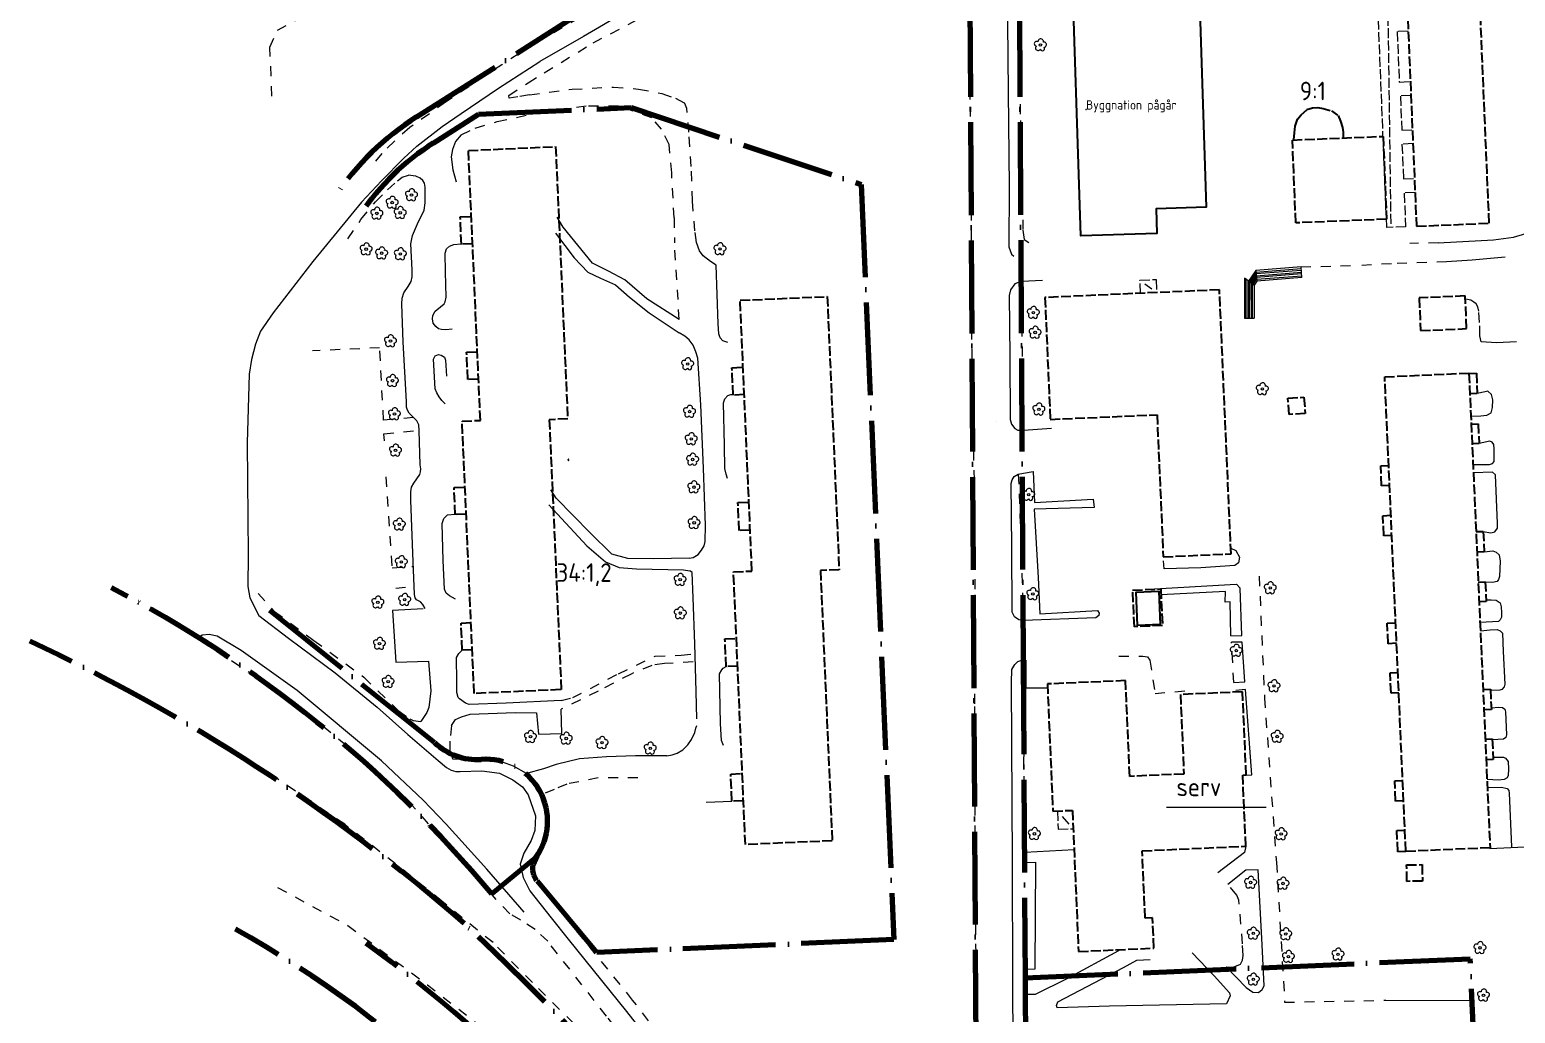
# Model space of a CAD drawing. Header units: metres. Extents: x 153803 to 154505, y 6403132 to 6403840.
# Drawn here: x 153817.3 to 154057.1, y 6403432.5 to 6403591.4 of the extents above; entities that cross this region are included whole.
import ezdxf
from ezdxf.enums import TextEntityAlignment as Align

# ---------------------------------------------------------------- set-up
doc = ezdxf.new("R2010")
doc.units = ezdxf.units.M
for name, pattern in [('Användninggräns', [19.1, 15, -2, 0.1, -2]), ('Byggnadslinje', [2, 1.2, -0.8]), ('Hus', [2, 1.6, -0.4]), ('Vägkant-kantremsa', [3.2, 1.6, -1.6])]:
    doc.linetypes.add(name, pattern=pattern)
for name, color, linetype, lineweight in [('BYG_BYGGNADSLINJE', 41, 'Byggnadslinje', 25), ('BYG_HUSLIV_BYGG_L', 41, 'Continuous', 25), ('BYG_SKÄRMTAK_TAKKONTUR', 131, 'Hus', 18), ('BYG_TAKKONTUR_BYGG_L', 4, 'Hus', 25), ('BYG_TAKKONTUR_UTBYGG_L', 4, 'Hus', 25), ('DP_ANVÄNDNING_GRÄNS', 143, 'Användninggräns', 70), ('FAS_FASTIGHETSBET', 239, 'Continuous', 18), ('FAS_HÄNVISNINGSPIL', 239, 'Continuous', 18), ('FAS_KVARTERSNAMN', 55, 'Continuous', 35), ('FAS_RÄTTIGHET_TEXT', 239, 'Continuous', 18), ('OVE_TEXT_GATUNAMN', 239, 'Continuous', 5), ('PRI_MARK_TRAPPA_PLANSTEG', 40, 'Continuous', 18), ('PRI_MARK_TRAPPA_YTTER', 51, 'Continuous', 18), ('PRI_MARKSLAG_LÖVTRÄD', 100, 'Continuous', 18), ('PRI_SPECIALOMRÅDE_TEXT', 7, 'Continuous', 25), ('PRI_VÄG_KANTSTÖD', 34, 'Continuous', 18), ('PRI_VÄG_VÄGKANT', 34, 'Vägkant-kantremsa', 18)]:
    doc.layers.add(name, color=color, linetype=linetype, lineweight=lineweight)
for name, color, linetype in [('FAS_FASTIGHETSBET_TXT', 239, 'Continuous'), ('FAS_RÄTTIGHET_TEXT_TXT', 239, 'Continuous'), ('PRI_SPECIALOMRÅDE_TEXT_TXT', 7, 'Continuous')]:
    doc.layers.add(name, color=color, linetype=linetype)
doc.styles.add('ISO', font='iso.shx')

# ---------------------------------------------------------------- blocks, each defined once
blk = doc.blocks.new('OSYNLIG')
blk.add_circle((0, 0), 0.005)
blk = doc.blocks.new('PRI_M_LÖVTRÄD')
blk.add_circle((0, 0), 0.2)
for centre, radius, start, end in [((-0.601762, 0.206006), 0.384732, 57.341651, 261.23001), ((0.047722, 0.56156), 0.443002, 345.022908, 184.096476), ((0.585988, 0.07036), 0.392534, 269.444378, 106.321877), ((-0.395828, -0.476108), 0.401424, 131.233971, 330.911027), ((0.306072, -0.564084), 0.367104, 196.976003, 41.224955)]:
    blk.add_arc(centre, radius, start, end)

msp = doc.modelspace()

# ---------------------------------------------------------------- linework, layer by layer
at = {"layer": 'BYG_BYGGNADSLINJE'}
msp.add_polyline3d([(154021.38, 6403573.56, 87.97), (154021.45, 6403574.69, 87.96), (154021.57, 6403575.81, 87.95), (154021.94, 6403576.93, 87.95), (154022.53, 6403577.64, 87.95), (154023.48, 6403578.46, 87.95), (154024.37, 6403578.75, 87.95), (154025.26, 6403578.81, 87.95), (154026.09, 6403578.63, 87.95), (154027.45, 6403578.27, 87.95), (154028.51, 6403577.49, 87.95), (154028.92, 6403576.6, 87.95), (154029.21, 6403575.59, 87.95), (154029.33, 6403574.82, 87.95), (154029.32, 6403573.88, 87.95)], dxfattribs=at)
at = {"layer": 'BYG_HUSLIV_BYGG_L'}
msp.add_polyline3d([(153997.7, 6403606.43, 87.74), (153997.83, 6403602.43, 87.74), (154005.92, 6403602.69, 87.74), (154007.22, 6403562.71, 87.74), (153999.12, 6403562.45, 87.74), (153999.25, 6403558.45, 87.74), (153986.96, 6403558.06, 87.74), (153985.4, 6403606.03, 87.74), (153997.7, 6403606.43, 87.74)], dxfattribs=at)
msp.add_polyline3d([(153996.14, 6403495.11, 86.37), (153995.9, 6403500.5, 86.37), (153999.57, 6403500.66, 86.37), (153999.8, 6403495.27, 86.37)], close=True, dxfattribs=at)
at = {"layer": 'BYG_SKÄRMTAK_TAKKONTUR'}
for points in [[(154040.93, 6403565.06, 91.52), (154039.18, 6403564.99, 91.52), (154039.4, 6403559.54, 91.51), (154036.37, 6403559.42, 91.51), (154033.71, 6403624.73, 91.57), (154036.63, 6403624.85, 91.57), (154036.64, 6403624.58, 91.57), (154038.42, 6403624.65, 91.57)], [(154037.07, 6403560.01, 0), (154036.16, 6403623.94, 0)], [(154039.83, 6403591.13, 91.58), (154038.04, 6403591.06, 91.58), (154038.39, 6403582.91, 91.58), (154040.18, 6403582.99, 91.58)], [(154040.27, 6403580.73, 91.58), (154038.56, 6403580.66, 91.58), (154038.79, 6403575.12, 91.58), (154040.51, 6403575.2, 91.58)], [(154040.6, 6403572.98, 91.6), (154038.82, 6403572.9, 91.6), (154039.06, 6403567.28, 91.6), (154040.84, 6403567.35, 91.6)], [(153996.62, 6403548.79, 90.4), (153996.52, 6403550.91, 90.41), (153999.12, 6403551.03, 90.41), (153999.22, 6403548.91, 90.4)], [(153997.33, 6403550.32, 90.41), (153998.41, 6403549.5, 90.4)], [(153983.18, 6403465.17, 88.37), (153983.31, 6403462.21, 88.2), (153985.74, 6403462.31, 88.41)], [(153985.07, 6403463.06, 88.41), (153983.85, 6403464.42, 88.37)]]:
    msp.add_polyline3d(points, dxfattribs=at)
at = {"layer": 'BYG_TAKKONTUR_BYGG_L'}
for points in [[(154052.9, 6403560.12, 91.98), (154050.14, 6403625.52, 91.91), (154038.4, 6403625.02, 91.58), (154041.16, 6403559.62, 91.49)], [(153902.96, 6403484.77, 119.81), (153889.02, 6403484.15, 119.85), (153887.07, 6403528.14, 119.93), (153890.03, 6403528.27, 119.6), (153888.1, 6403571.86, 119.78), (153902.18, 6403572.48, 119.88), (153904.13, 6403528.51, 119.88), (153901.16, 6403528.37, 119.89), (153903.09, 6403484.77, 119.82)], [(154035.77, 6403574.14, 91.54), (154036.32, 6403560.76, 91.49), (154021.68, 6403560.17, 91.49), (154021.13, 6403573.55, 91.54)], [(153946.03, 6403548.26, 118.38), (153947.95, 6403504.14, 118.39), (153944.93, 6403504.01, 118.43), (153946.83, 6403460.35, 118.28), (153932.81, 6403459.74, 118.28), (153930.9, 6403503.8, 118.28), (153933.87, 6403503.93, 118.1), (153931.97, 6403547.66, 118.32)], [(153981.18, 6403548.11, 90.65), (153982.04, 6403528.42, 90.58), (153999.27, 6403529.18, 91.7), (154000.28, 6403506.23, 92.23), (154011.22, 6403506.71, 91.55), (154009.35, 6403549.35, 90.82)], [(154049.26, 6403543.08, 92.03), (154049.03, 6403548.36, 92.03), (154041.6, 6403548.04, 91.95), (154041.83, 6403542.76, 91.95)], [(154049.64, 6403535.9, 111.4), (154053.04, 6403459.22, 111.4), (154039.44, 6403458.62, 111.4), (154036.04, 6403535.3, 111.4)], [(154023.2, 6403529.39, 91.57), (154020.59, 6403529.2, 91.57), (154020.4, 6403531.83, 91.57), (154023, 6403532.03, 91.57)], [(153995.62, 6403494.93, 88.96), (153995.34, 6403500.83, 88.96), (153999.87, 6403501.04, 89.66), (154000.15, 6403495.14, 89.66)], [(153981.57, 6403485.68, 89.61), (153982.46, 6403465.14, 89.61), (153985.61, 6403465.27, 88.71), (153986.6, 6403442.48, 88.65), (153998.77, 6403443.01, 88.16), (153998.55, 6403447.92, 88.16), (153997.35, 6403447.86, 88.66), (153996.88, 6403458.74, 89.3), (154013.6, 6403459.47, 89.28), (154013.1, 6403470.97, 88.66), (154013.67, 6403470.99, 88.46), (154013.08, 6403484.41, 88.52), (154003.05, 6403483.98, 88.66), (154003.61, 6403471.14, 89.32), (153994.87, 6403470.76, 89.63), (153994.2, 6403486.22, 89.64)], [(154042.08, 6403456.5, 91.95), (154042.12, 6403453.84, 91.91), (154039.61, 6403453.8, 91.92), (154039.57, 6403456.46, 91.92)]]:
    msp.add_polyline3d(points, close=True, dxfattribs=at)
at = {"layer": 'BYG_TAKKONTUR_UTBYGG_L'}
for points in [[(153888.77, 6403556.78, 120.09), (153886.97, 6403556.7, 119.94), (153886.78, 6403561.12, 119.94), (153888.57, 6403561.2, 120.12)], [(153889.74, 6403534.94, 119.98), (153888.01, 6403534.86, 119.88), (153887.81, 6403539.29, 119.88), (153889.54, 6403539.36, 119.98)], [(153932.64, 6403532.42, 118.29), (153930.84, 6403532.34, 118.28), (153930.64, 6403536.77, 118.28), (153932.44, 6403536.85, 118.29)], [(154049.65, 6403535.82, 111.2), (154050.84, 6403535.87, 111.06), (154050.98, 6403532.63, 111.06), (154049.79, 6403532.57, 111.2)], [(154050.01, 6403527.67, 111.25), (154051.13, 6403527.72, 111.2), (154051.27, 6403524.51, 111.2), (154050.15, 6403524.46, 111.25)], [(154036.82, 6403517.73, 111.39), (154035.52, 6403517.67, 111.22), (154035.38, 6403520.94, 111.22), (154036.67, 6403520.99, 111.39)], [(153887.74, 6403513.11, 120.08), (153885.98, 6403513.03, 119.73), (153885.78, 6403517.42, 119.73), (153887.54, 6403517.5, 120.08)], [(153933.59, 6403510.53, 118.3), (153931.81, 6403510.46, 118.13), (153931.61, 6403514.99, 118.13), (153933.39, 6403515.07, 118.3)], [(154037.17, 6403509.69, 111.41), (154035.89, 6403509.63, 111.18), (154035.74, 6403512.87, 111.18), (154037.03, 6403512.93, 111.41)], [(154050.78, 6403510.29, 111.32), (154051.95, 6403510.34, 111.19), (154052.1, 6403507.03, 111.19), (154050.92, 6403506.98, 111.32)], [(154051.14, 6403502.15, 111.4), (154052.27, 6403502.2, 111.27), (154052.42, 6403498.98, 111.27), (154051.28, 6403498.93, 111.4)], [(153888.71, 6403491.21, 120), (153887.11, 6403491.14, 120), (153886.92, 6403495.52, 120), (153888.52, 6403495.6, 120)], [(154037.95, 6403492.25, 111.35), (154036.59, 6403492.19, 111.15), (154036.45, 6403495.5, 111.15), (154037.8, 6403495.56, 111.35)], [(153931.56, 6403488.55, 118.31), (153929.72, 6403488.47, 118.09), (153929.52, 6403492.96, 118.09), (153931.36, 6403493.04, 118.33)], [(154038.3, 6403484.25, 111.35), (154037.05, 6403484.19, 111.28), (154036.9, 6403487.5, 111.28), (154038.16, 6403487.56, 111.35)], [(154051.91, 6403484.78, 111.37), (154053.1, 6403484.84, 111.32), (154053.25, 6403481.58, 111.32), (154052.05, 6403481.52, 111.37)], [(154052.26, 6403476.75, 111.43), (154053.39, 6403476.8, 111.39), (154053.54, 6403473.5, 111.39), (154052.41, 6403473.44, 111.43)], [(153932.5, 6403466.83, 118.31), (153930.64, 6403466.75, 118.06), (153930.45, 6403471.13, 118.06), (153932.31, 6403471.21, 118.32)], [(154039.08, 6403466.83, 111.39), (154037.8, 6403466.78, 111.28), (154037.66, 6403470.02, 111.28), (154038.93, 6403470.07, 111.38)], [(154039.44, 6403458.62, 111.5), (154038.14, 6403458.56, 111.39), (154037.99, 6403461.99, 111.39), (154039.29, 6403462.05, 111.5)]]:
    msp.add_polyline3d(points, dxfattribs=at)
at = {"layer": 'DP_ANVÄNDNING_GRÄNS', "flags": 128}
for points in [[(153879.74, 6403577.29), (153948.3, 6403620.94)], [(153969.05, 6403595.51), (153970.05, 6403422.81)], [(153977.05, 6403595.55), (153977.66, 6403489.32)], [(153882.43, 6403573.07), (153889.75, 6403577.73)], [(153889.75, 6403577.73), (153914.37, 6403578.79)], [(153914.37, 6403578.79), (153951.51, 6403566.38)], [(153951.51, 6403566.38), (153956.78, 6403444.39)], [(153882.61, 6403476.23), (153856.05, 6403497.57)], [(153977.66, 6403489.32), (153977.96, 6403438.2)], [(153898.99, 6403457.68), (153891.88, 6403451.76)], [(153908.84, 6403442.32), (153899.11, 6403454)], [(153956.78, 6403444.39), (153908.84, 6403442.32)], [(153977.96, 6403438.2), (154049.85, 6403441.3)], [(154054, 6403345.1), (154049.85, 6403441.3)], [(153977.96, 6403438.2), (153978.05, 6403422.86)]]:
    msp.add_lwpolyline(points, dxfattribs=at)
for points in [[(153879.74, 6403577.29, 0.1035), (153866.55, 6403564.41)], [(153882.43, 6403573.07, 0.10356), (153870.7, 6403561.62)], [(153891.88, 6403451.76, 0.0995), (153830.49, 6403501.2)], [(153887.4, 6403446.99, 0.070679), (153817.27, 6403492.59)], [(153882.61, 6403476.23, 0.20991), (153890.18, 6403473.51)], [(153898.99, 6403457.68, 0.636632), (153890.18, 6403473.51)], [(153898.99, 6403457.68, 0.343084), (153899.11, 6403454)], [(153887.62, 6403418.73, 0.061902), (153850.48, 6403446.09)], [(153937.92, 6403391.06, 0.043471), (153887.4, 6403446.99)], [(153928.98, 6403384.88, 0.0855), (153871.57, 6403443.83)]]:
    msp.add_lwpolyline(points, format="xyb", dxfattribs=at)
at = {"layer": 'FAS_HÄNVISNINGSPIL'}
msp.add_lwpolyline([(154000.82, 6403465.8), (154016.9, 6403465.8)], dxfattribs=at)
at = {"layer": 'PRI_MARK_TRAPPA_PLANSTEG'}
for points in [[(154022.52, 6403553.07, 87.47), (154015.23, 6403552.49, 87.53)], [(154015.25, 6403552.2, 87.74), (154022.54, 6403552.78, 87.7)], [(154013.38, 6403551.24, 87.51), (154013.39, 6403544.78, 87.61)], [(154013.66, 6403544.78, 87.79), (154013.65, 6403551.05, 87.71)], [(154013.91, 6403550.86, 87.91), (154013.92, 6403544.78, 87.96)], [(154015.23, 6403552.49, 87.53), (154014.05, 6403550.73, 87.56)], [(154014.18, 6403544.78, 88.14), (154014.18, 6403550.68, 88.11)], [(154014.21, 6403550.63, 87.76), (154015.25, 6403552.2, 87.74)], [(154015.27, 6403551.91, 87.94), (154014.37, 6403550.52, 87.96)], [(154014.44, 6403550.49, 88.31), (154014.45, 6403544.78, 88.32)], [(154014.52, 6403550.42, 88.15), (154015.29, 6403551.63, 88.15)], [(154015.32, 6403551.34, 88.36), (154014.67, 6403550.31, 88.34)], [(154014.71, 6403544.78, 88.49), (154014.71, 6403550.3, 88.51)], [(154014.82, 6403550.21, 88.52), (154015.34, 6403551.05, 88.57)], [(154015.36, 6403550.76, 88.78), (154014.97, 6403550.12, 88.7)], [(154022.56, 6403552.49, 87.93), (154015.27, 6403551.91, 87.94)], [(154015.29, 6403551.63, 88.15), (154022.59, 6403552.21, 88.16)], [(154022.61, 6403551.92, 88.4), (154015.32, 6403551.34, 88.36)], [(154015.34, 6403551.05, 88.57), (154022.63, 6403551.63, 88.63)], [(154022.65, 6403551.34, 88.86), (154015.36, 6403550.76, 88.78)], [(154014.97, 6403550.12, 88.7), (154014.98, 6403544.78, 88.67)]]:
    msp.add_polyline3d(points, dxfattribs=at)
at = {"layer": 'PRI_MARK_TRAPPA_YTTER'}
for points in [[(154022.65, 6403551.34, 88.86), (154022.52, 6403553.07, 87.47)], [(154014.97, 6403550.12, 88.7), (154013.38, 6403551.24, 87.51)], [(154014.05, 6403550.73, 87.56), (154014.97, 6403550.12, 88.7)], [(154015.23, 6403552.49, 87.53), (154015.36, 6403550.76, 88.78)], [(154013.39, 6403544.78, 87.61), (154014.98, 6403544.78, 88.67)]]:
    msp.add_polyline3d(points, dxfattribs=at)
at = {"layer": 'PRI_VÄG_KANTSTÖD'}
for points in [[(154067.45, 6403642.7, 95.17), (154064.81, 6403643.97, 95.23), (154063.26, 6403644.1, 95.23), (154047.69, 6403642.08, 94.78), (154030.36, 6403639.75, 94.16), (154013.33, 6403637.4, 93.39), (154005.8, 6403636.22, 93.14), (154000.28, 6403634.07, 92.89), (153993.93, 6403630.63, 92.65), (153987.95, 6403625.88, 92.07), (153984.68, 6403622.33, 91.79), (153982.66, 6403619.58, 91.63), (153979.16, 6403613.55, 91.17), (153977.06, 6403607.41, 90.87), (153976.05, 6403602.63, 90.75), (153975.35, 6403596.74, 90.49), (153975.13, 6403592.5, 90.15), (153975.26, 6403581.35, 89.68), (153975.41, 6403565.99, 88.9), (153975.35, 6403556.28, 88.31), (153975.76, 6403555.11, 88.18), (153976.15, 6403554.78, 88.17)], [(154044.68, 6403556.94, 88.25), (154053.61, 6403557.42, 88.58), (154056.85, 6403557.87, 88.93), (154058.84, 6403558.46, 89.07), (154063.88, 6403560.82, 89.6), (154066.6, 6403562.68, 89.72), (154069.19, 6403564.64, 89.85), (154071.98, 6403568.14, 90.24), (154072.81, 6403569.69, 90.38), (154073.92, 6403573.45, 90.57), (154074.32, 6403576.17, 90.68), (154074.27, 6403581.28, 90.98), (154073.38, 6403591.8, 91.76), (154072.05, 6403611.17, 93.38), (154070.83, 6403628.36, 94.39), (154070.33, 6403635.48, 94.77), (154069.94, 6403639.41, 94.89), (154069.04, 6403641.17, 95.06), (154067.45, 6403642.7, 95.17)], [(153981.12, 6403627.67, 92.09), (153980.8, 6403628.27, 92.16), (153980.46, 6403628.53, 92.16), (153979.86, 6403628.44, 92.2), (153974.89, 6403623.39, 92.57), (153969.64, 6403619, 93.15), (153961.29, 6403612.86, 94.07), (153955.33, 6403608.9, 94.83), (153950.54, 6403606.4, 95.32), (153942.7, 6403603.76, 96.23), (153932.21, 6403600.71, 97.46), (153920.8, 6403597.33, 98.6), (153913.39, 6403594.22, 99.28), (153906.68, 6403590.3, 99.97), (153899.65, 6403586.21, 100.75)], [(153874.09, 6403566.97, 103.94), (153877.66, 6403570.61, 103.67), (153879.77, 6403572.58, 103.46), (153883.86, 6403575.75, 102.96), (153886.95, 6403577.83, 102.51), (153892.96, 6403581.93, 101.82), (153899.65, 6403586.21, 100.75)], [(153886.93, 6403574.4, 102.95), (153886, 6403573.3, 103.19), (153885.52, 6403572.02, 103.34), (153885.34, 6403570.86, 103.42), (153885.56, 6403568.71, 103.54), (153886.13, 6403566.79, 103.61)], [(153881.13, 6403497.88, 103.66), (153880.73, 6403498.52, 103.66), (153880.38, 6403498.93, 103.7), (153879.74, 6403499.29, 103.7), (153879.51, 6403499.58, 103.7), (153879.4, 6403500.16, 103.64), (153879.19, 6403505.4, 103.75), (153878.78, 6403515.35, 103.76), (153878.78, 6403516.74, 103.76), (153878.9, 6403517.5, 103.76), (153879.26, 6403518.14, 103.76), (153880.25, 6403519.53, 103.76), (153880.37, 6403519.93, 103.76), (153880.43, 6403520.45, 103.76), (153880.32, 6403521.1, 103.76), (153880.17, 6403526.62, 103.76), (153880.12, 6403527.55, 103.76), (153879.77, 6403528.2, 103.76), (153879.25, 6403528.72, 103.76), (153878.56, 6403529.42, 103.76), (153878.27, 6403529.89, 103.77), (153878.1, 6403530.41, 103.77), (153878.1, 6403531.29, 103.77), (153877.57, 6403540.89, 103.73), (153877.37, 6403547.11, 103.7), (153877.43, 6403547.98, 103.69), (153877.67, 6403548.86, 103.7), (153878.37, 6403549.9, 103.7), (153878.84, 6403550.71, 103.7), (153879.02, 6403551.47, 103.68), (153879.02, 6403552.57, 103.68), (153878.81, 6403556.76, 103.59), (153879.05, 6403558.15, 103.58), (153879.88, 6403560.01, 103.6), (153880.94, 6403562.22, 103.64), (153881.12, 6403563.38, 103.64), (153881.12, 6403565.07, 103.64), (153881.13, 6403565.94, 103.61), (153881.01, 6403566.58, 103.61), (153880.73, 6403566.99, 103.61), (153880.32, 6403567.4, 103.61), (153879.62, 6403567.69, 103.63), (153879.16, 6403567.75, 103.64), (153878.4, 6403567.87, 103.68)], [(153874.09, 6403566.97, 103.94), (153870.84, 6403563.51, 104.31), (153863, 6403553.93, 105.1), (153856.57, 6403545.64, 105.45), (153854.52, 6403542.67, 105.5), (153853.72, 6403540.57, 105.53), (153853.09, 6403538.12, 105.5), (153852.69, 6403535.72, 105.44), (153852.37, 6403524.63, 105.1), (153852.52, 6403506.52, 104.09), (153852.48, 6403501.41, 103.86), (153852.82, 6403499.61, 103.98)], [(153922.14, 6403544.58, 104.43), (153916.93, 6403547.89, 104.59), (153913.37, 6403550.94, 104.48), (153910.7, 6403552.35, 104.36), (153908.11, 6403553.68, 104.14), (153903.38, 6403559.45, 103.39), (153902.45, 6403561.08, 103.2)], [(153902.16, 6403558.5, 103.34), (153905.15, 6403554.52, 103.91), (153907.37, 6403552.18, 104.17), (153909.42, 6403551.22, 104.38), (153911.82, 6403550.15, 104.57), (153914.12, 6403548.17, 104.67), (153917.3, 6403545.66, 104.6), (153922.15, 6403542.39, 104.48)], [(153885.49, 6403543, 103.7), (153884.44, 6403542.89, 103.7), (153883.75, 6403542.95, 103.7), (153883.28, 6403543.07, 103.7), (153882.82, 6403543.42, 103.68), (153882.41, 6403543.95, 103.69), (153882.3, 6403544.64, 103.69), (153882.36, 6403545.22, 103.69), (153882.71, 6403545.92, 103.69), (153883.59, 6403546.61, 103.69), (153884.17, 6403547.08, 103.69), (153884.35, 6403547.43, 103.69), (153884.53, 6403548.18, 103.69), (153884.38, 6403552.25, 103.69), (153884.33, 6403555.28, 103.69), (153884.57, 6403555.97, 103.69), (153885.04, 6403556.38, 103.69), (153885.74, 6403556.67, 103.69), (153886.9, 6403556.78, 103.69)], [(153929.98, 6403540.82, 104.58), (153929.17, 6403541.12, 104.56), (153928.76, 6403541.58, 104.56), (153928.53, 6403542.23, 104.57), (153928.42, 6403543.85, 104.57), (153928.12, 6403553.33, 104.62)], [(154055.46, 6403554.63, 88.63), (154050.14, 6403554.12, 88.41), (154046.02, 6403553.88, 88.33)], [(153977.43, 6403550.74, 87.89), (153976.29, 6403550.32, 87.95), (153975.59, 6403549.34, 87.91), (153975.4, 6403548.45, 87.95), (153975.51, 6403538.6, 87.61), (153975.54, 6403528.38, 87.06), (153975.76, 6403527.66, 87), (153976.32, 6403526.95, 86.97), (153976.8, 6403526.67, 86.9), (153977.69, 6403526.67, 86.87)], [(153977.43, 6403550.74, 87.89), (153980.8, 6403550.91, 87.65)], [(153923.76, 6403505.99, 104.44), (153924.39, 6403506.14, 104.46), (153925.21, 6403506.6, 104.46), (153925.74, 6403507.29, 104.46), (153926.15, 6403507.99, 104.46), (153926.32, 6403508.68, 104.46), (153926.4, 6403511.3, 104.46), (153926.03, 6403520.55, 104.46), (153925.62, 6403530.78, 104.46), (153925.14, 6403538.29, 104.46), (153924.79, 6403539.34, 104.46), (153924.39, 6403540.44, 104.44), (153923.76, 6403541.26, 104.44), (153923.06, 6403541.85, 104.44), (153922.15, 6403542.39, 104.44)], [(154057.31, 6403540.95, 89.54), (154054.1, 6403540.81, 89.35), (154051.6, 6403540.95, 89.09)], [(153884.32, 6403530.91, 103.66), (153883.8, 6403531.49, 103.66), (153883.4, 6403532.07, 103.66), (153883, 6403532.72, 103.66), (153882.71, 6403533.36, 103.66), (153882.44, 6403538.13, 103.67), (153882.74, 6403538.71, 103.67), (153883.26, 6403538.88, 103.67), (153883.72, 6403538.82, 103.67), (153884.25, 6403538.47, 103.68), (153884.42, 6403538, 103.74), (153884.58, 6403535.38, 103.71)], [(153929.92, 6403518.9, 104.44), (153929.69, 6403519.6, 104.44), (153929.47, 6403520.47, 104.48), (153929.43, 6403524.19, 104.6), (153929.29, 6403531.11, 104.6), (153929.47, 6403531.75, 104.6), (153929.99, 6403532.27, 104.6), (153930.46, 6403532.45, 104.6), (153930.81, 6403532.44, 104.6)], [(154049.95, 6403528.96, 89.28), (154051.54, 6403529.02, 89.32), (154052.53, 6403529.11, 89.33), (154053.2, 6403529.47, 89.32), (154053.42, 6403530.34, 89.32), (154053.49, 6403531.57, 89.27), (154053.27, 6403532.42, 89.27), (154052.69, 6403532.96, 89.27), (154052.24, 6403532.9, 89.27), (154050.98, 6403532.63, 89.27)], [(153977.69, 6403526.67, 86.87), (153982.25, 6403526.99, 86.73)], [(154050.3, 6403521.12, 89.37), (154052.96, 6403521.16, 89.33), (154053.41, 6403521.28, 89.34), (154053.72, 6403521.64, 89.34), (154053.7, 6403523.69, 89.28), (154053.63, 6403524.36, 89.3), (154053.39, 6403524.72, 89.3), (154053.01, 6403524.88, 89.3), (154051.27, 6403524.51, 89.3)], [(153977.74, 6403495.92, 85.99), (153976.97, 6403496.06, 85.99), (153976.28, 6403496.55, 85.99), (153975.88, 6403497.26, 85.99), (153975.81, 6403507.8, 86.5), (153975.7, 6403518.09, 86.62), (153975.87, 6403518.67, 86.62), (153976.22, 6403519.2, 86.63), (153976.88, 6403519.57, 86.66), (153977.74, 6403519.72, 86.66)], [(153977.74, 6403519.72, 86.66), (153979.27, 6403519.99, 86.57), (153979.5, 6403514.99, 86.54), (153988.97, 6403515.56, 86.42), (153989.12, 6403514.21, 86.37), (153979.45, 6403513.9, 86.46), (153980.08, 6403502.9, 86.31)], [(154051.95, 6403510.34, 89.27), (154053.15, 6403510.12, 89.19), (154053.79, 6403510.27, 89.16), (154054.23, 6403510.85, 89.17), (154054.26, 6403511.63, 89.17), (154053.94, 6403519.47, 89.27), (154053.43, 6403519.92, 89.27), (154050.36, 6403519.79, 89.38)], [(153923.76, 6403505.99, 104.54), (153918.02, 6403505.9, 104.26), (153913.82, 6403505.96, 103.96), (153911.27, 6403506.66, 103.77), (153907.76, 6403510.08, 103.6), (153902.29, 6403515.7, 103.34), (153901.39, 6403517.04, 103.31)], [(153901.09, 6403514.61, 103.34), (153907.2, 6403508.01, 103.59), (153910.24, 6403505.42, 103.77), (153912.44, 6403504.51, 103.84), (153915.25, 6403504.26, 104.05), (153922.85, 6403504.12, 104.41), (153923.84, 6403503.97, 104.49)], [(153886.03, 6403499.37, 103.6), (153885.04, 6403499.9, 103.6), (153884.52, 6403500.37, 103.6), (153884.23, 6403501.01, 103.6), (153884.02, 6403505.61, 103.6), (153883.88, 6403511.6, 103.6), (153884.12, 6403512.41, 103.6), (153884.7, 6403512.99, 103.6), (153885.97, 6403513.11, 119.73)], [(154011.18, 6403507.61, 87.52), (154011.99, 6403507.25, 87.41), (154012.61, 6403506.16, 87.35), (154012.43, 6403505.23, 87.34), (154011.82, 6403504.8, 87.29), (154006.33, 6403504.44, 86.87), (154000.42, 6403504.26, 86.42), (154000.34, 6403505.57, 86.41)], [(154052.1, 6403507.03, 89.29), (154053.5, 6403507.2, 89.3), (154054.04, 6403507, 89.31), (154054.5, 6403506.56, 89.3), (154054.67, 6403505.5, 89.3), (154054.58, 6403503.06, 89.27), (154054.42, 6403502.55, 89.24), (154054.2, 6403502.22, 89.24), (154053.46, 6403502.1, 89.3), (154052.28, 6403502.13, 89.32)], [(153924.97, 6403480.08, 104.36), (153924.86, 6403484.45, 104.36), (153924.67, 6403492.18, 104.47), (153924.36, 6403499.62, 104.55), (153924.2, 6403503.7, 104.44), (153923.84, 6403503.97, 104.44)], [(153980.08, 6403502.9, 86.31), (153980.33, 6403497.02, 86.06), (153989.68, 6403497.53, 86.04), (153989.94, 6403497.11, 86.04), (153989.88, 6403496.73, 86.04), (153989.39, 6403496.35, 86.05), (153977.74, 6403495.92, 85.99)], [(153997.97, 6403501.01, 86.4), (154011.09, 6403501.76, 86.84), (154012.13, 6403501.81, 86.95), (154012.72, 6403501.17, 87.05)], [(154011.21, 6403493.46, 86.37), (154011.08, 6403498.96, 86.66), (154010.29, 6403498.92, 86.59), (154010.33, 6403500.6, 86.7), (153999.91, 6403500.11, 86.23)], [(154011.21, 6403493.46, 86.37), (154012.99, 6403493.52, 86.65), (154012.72, 6403501.17, 87.05)], [(153852.82, 6403499.61, 103.98), (153854.26, 6403496.74, 103.88), (153859.03, 6403493.1, 103.53), (153866.58, 6403487.47, 103.35), (153873.36, 6403481.96, 103.09), (153878.31, 6403477.5, 102.68)], [(153880.8, 6403497.82, 103.63), (153875.83, 6403497.53, 103.78), (153876.37, 6403489.19, 103.62), (153881.68, 6403489.36, 103.46), (153882.03, 6403484.58, 103.26), (153881.71, 6403481.89, 103.05), (153881.36, 6403481.05, 103.03), (153880.39, 6403479.63, 102.86)], [(154052.4, 6403499.27, 89.26), (154053.24, 6403499.3, 89.27), (154054.04, 6403499.24, 89.27), (154054.68, 6403498.77, 89.27), (154054.85, 6403498.17, 89.27), (154054.91, 6403497.17, 89.27), (154054.89, 6403496.47, 89.26), (154054.66, 6403496.07, 89.26), (154054.41, 6403495.76, 89.27), (154051.43, 6403495.63, 89.43)], [(153897.1, 6403448.85, 101.28), (153891.08, 6403455.75, 101.87), (153884.5, 6403463.03, 102.17), (153880.8, 6403466.94, 102.36), (153874.07, 6403473.28, 102.8), (153860.46, 6403484.64, 103.51), (153851.43, 6403491.09, 103.87), (153847.56, 6403493.4, 104.03), (153846.23, 6403493.67, 104.04), (153845.13, 6403493.55, 104.04), (153844.27, 6403492.95, 104.12)], [(154051.49, 6403494.29, 89.43), (154053.04, 6403494.43, 89.32), (154054.2, 6403494.51, 89.29), (154054.66, 6403494.26, 89.3), (154055.06, 6403493.89, 89.3), (154055.17, 6403490.93, 89.27), (154055.4, 6403485.66, 89.19), (154055.32, 6403485.21, 89.19), (154054.95, 6403484.81, 89.22), (154054.63, 6403484.71, 89.28), (154053.11, 6403484.63, 89.29)], [(153886.46, 6403483.48, 103.31), (153886.24, 6403484.3, 103.26), (153886.25, 6403486.11, 103.3), (153886.15, 6403489.95, 103.34), (153886.56, 6403490.59, 103.34), (153887.11, 6403491.14, 120)], [(154011.68, 6403485.9, 86.14), (154013.43, 6403486.02, 86.2), (154013.01, 6403492.45, 86.49), (154011.3, 6403492.46, 86.25)], [(153929.3, 6403475.76, 104.45), (153928.95, 6403476.57, 104.45), (153928.79, 6403479.31, 104.45), (153928.66, 6403487.33, 104.44), (153929.01, 6403487.97, 104.44), (153929.24, 6403488.26, 104.44), (153929.71, 6403488.49, 104.44)], [(153976.07, 6403427.34, 85.07), (153975.97, 6403437.52, 85.18), (153975.95, 6403457, 85.36), (153975.79, 6403485.93, 85.72), (153975.85, 6403488, 85.73), (153976.3, 6403488.85, 85.74), (153976.8, 6403489.31, 85.74), (153977.3, 6403489.47, 85.74), (153978.07, 6403489.53, 85.73)], [(153978.07, 6403489.53, 85.73), (153978.1, 6403485.07, 85.81), (153981.59, 6403485.07, 85.8)], [(153903.05, 6403483.01, 103.49), (153894.21, 6403482.6, 103.43), (153888.22, 6403482.36, 103.29), (153887.65, 6403482.59, 103.3), (153886.64, 6403483.29, 103.3), (153886.46, 6403483.48, 103.31)], [(154013.1, 6403470.97, 85.51), (154014.6, 6403471.01, 85.57), (154013.58, 6403484.81, 86.14), (154012, 6403484.65, 86.13)], [(153885.38, 6403478.96, 102.83), (153886.04, 6403479.94, 103.03), (153887, 6403480.39, 103.17), (153888.4, 6403480.8, 103.28), (153895.63, 6403481.05, 103.43), (153899.08, 6403481.03, 103.34), (153899.41, 6403477.55, 103.27), (153903.19, 6403477.68, 103.38), (153903.07, 6403481.64, 103.39)], [(154053.24, 6403481.83, 89.29), (154054.43, 6403481.93, 89.22), (154055.07, 6403481.9, 89.22), (154055.4, 6403481.59, 89.23), (154055.54, 6403481.18, 89.23), (154055.7, 6403477.46, 89.24), (154055.6, 6403477.06, 89.24), (154055.23, 6403476.75, 89.24), (154053.4, 6403476.66, 89.3)], [(153920.11, 6403474.09, 104.31), (153920.97, 6403474.23, 104.39), (153921.79, 6403474.52, 104.39), (153922.72, 6403475.04, 104.44), (153923.54, 6403475.85, 104.43), (153924.13, 6403476.72, 104.42), (153924.65, 6403477.82, 104.36), (153924.83, 6403478.57, 104.35), (153924.97, 6403478.98, 104.36)], [(153878.31, 6403477.5, 102.68), (153883.22, 6403473.33, 102.42), (153884.55, 6403472.21, 102.4), (153885.31, 6403471.74, 102.34), (153886.06, 6403471.57, 102.29), (153886.79, 6403471.52, 102.32)], [(153920.11, 6403474.09, 104.29), (153915.09, 6403474.07, 104.07), (153910.39, 6403473.92, 103.68), (153906.02, 6403473.58, 103.27), (153902.24, 6403472.7, 102.68), (153900.24, 6403472, 102.47), (153897.49, 6403471.2, 102.33)], [(154053.52, 6403473.86, 89.25), (154054.46, 6403473.87, 89.25), (154055.21, 6403473.85, 89.25), (154055.53, 6403473.7, 89.25), (154055.96, 6403473.18, 89.25), (154056.02, 6403471.9, 89.25), (154055.97, 6403470.92, 89.25), (154055.78, 6403470.53, 89.25), (154055.32, 6403470.24, 89.27), (154054.4, 6403470.16, 89.36), (154052.55, 6403470.27, 89.41)], [(153897.49, 6403471.2, 102.33), (153895.38, 6403472.42, 102.34), (153893.61, 6403473.05, 102.34), (153888.4, 6403473.49, 102.45), (153885.59, 6403473.52, 102.33)], [(153886.79, 6403471.52, 102.32), (153890.29, 6403471.63, 102.29), (153893.1, 6403471.27, 102.15), (153895.25, 6403470.22, 102.07), (153896.83, 6403469.07, 102.05), (153897.76, 6403467.75, 101.98), (153898.91, 6403464.41, 101.98), (153898.83, 6403462.03, 101.85), (153898.24, 6403460.39, 101.85), (153897.06, 6403458.36, 101.79), (153896.47, 6403456.56, 101.73)], [(154052.61, 6403468.96, 89.41), (154054.88, 6403469.04, 89.38), (154055.82, 6403468.81, 89.39), (154056.09, 6403468.47, 89.39), (154056.15, 6403468.02, 89.39), (154056.48, 6403459.36, 89.3)], [(153926.46, 6403466.59, 104.54), (153930.64, 6403466.75, 104.54)], [(154013.6, 6403459.47, 85.46), (154013.42, 6403458.45, 85.5), (154009.1, 6403455.19, 85.38)], [(154053.03, 6403459.11, 89.41), (154071.1, 6403459.99, 89.54)], [(153985.89, 6403458.87, 85.75), (153977.95, 6403458.45, 85.48)], [(153977.95, 6403458.45, 85.48), (153978.18, 6403456.82, 85.45), (153979.65, 6403456.89, 85.53), (153979.52, 6403439.61, 85.28), (153977.98, 6403439.55, 85.28), (153978.28, 6403435.53, 85.35)], [(153896.47, 6403456.56, 101.73), (153896.92, 6403454.44, 101.69), (153898.02, 6403452.28, 101.51), (153901.45, 6403447.92, 101.14), (153904.19, 6403444.46, 100.87), (153913.6, 6403432.78, 99.81), (153925.17, 6403418.01, 98.35), (153935.68, 6403404.17, 96.97), (153945, 6403391.67, 95.41), (153955.96, 6403376.5, 93.32), (153966.09, 6403362.03, 91.87), (153972.41, 6403353.42, 90.81), (153977.85, 6403346.04, 89.91), (153983.04, 6403339.12, 88.98), (153990.38, 6403330.15, 87.71), (153997.88, 6403321.57, 86.57), (154004.47, 6403314.37, 85.75), (154012.12, 6403306.49, 84.79), (154016.86, 6403302.32, 84.3), (154019.19, 6403301, 84.06), (154021.3, 6403300.8, 84.01), (154022.7, 6403301.54, 83.9)], [(154010.46, 6403439.97, 84.99), (154013.68, 6403436.68, 84.7), (154014.73, 6403435.88, 84.67), (154015.67, 6403435.86, 84.63), (154016.25, 6403436.33, 84.64), (154016.55, 6403436.94, 84.64), (154016.24, 6403443.52, 84.88), (154015.59, 6403455.68, 85.31), (154013.6, 6403455.59, 85.38), (154010.69, 6403453.31, 85.3)], [(153993.12, 6403442.76, 85.84), (153993.07, 6403442.6, 85.85), (153984.72, 6403438.07, 85.53), (153979.62, 6403435.5, 85.33), (153978.28, 6403435.53, 85.35)], [(153993.87, 6403439.91, 85.81), (153995.99, 6403441.05, 85.79), (153998.16, 6403441.16, 85.77)], [(154008.51, 6403438.54, 84.96), (154004.95, 6403442.24, 85.39)], [(154008.51, 6403438.54, 84.96), (154010.99, 6403435.79, 84.75), (154011.08, 6403435.33, 84.76), (154010.48, 6403434.02, 84.7), (153991.6, 6403433.63, 84.97), (153983.14, 6403433.35, 85.24), (153983.07, 6403433.77, 85.26), (153983.25, 6403434.36, 85.36), (153993.87, 6403439.91, 85.81)], [(154036.19, 6403434.59, 84.42), (154049.95, 6403434.53, 84.51), (154050.68, 6403417.04, 84.39), (154052.07, 6403387.3, 83.99), (154053.08, 6403371.81, 83.96)]]:
    msp.add_polyline3d(points, dxfattribs=at)
at = {"layer": 'PRI_VÄG_VÄGKANT'}
for points in [[(154067.45, 6403642.7, 95.17), (154051.25, 6403640.54, 94.94), (154026.44, 6403637.13, 93.98), (154009.33, 6403634.73, 93.32), (154002.19, 6403632.6, 93.09), (153994.25, 6403628.39, 92.52), (153986.98, 6403622.2, 91.96), (153983.28, 6403616.87, 91.59), (153979.86, 6403609.86, 91.05), (153977.96, 6403604.51, 90.83), (153977.26, 6403596.94, 90.44), (153976.93, 6403588.93, 89.94), (153977.23, 6403576.68, 89.32), (153977.63, 6403558.97, 88.13), (153977.82, 6403557.47, 87.97), (153978.55, 6403557, 88.02)], [(153969.78, 6403518.61, 86.8), (153969.43, 6403534.95, 87.35), (153969.3, 6403561.33, 88.61), (153969.11, 6403580.08, 89.43), (153969.2, 6403587.1, 90.06), (153969.17, 6403593.46, 90.39), (153969.41, 6403600.33, 90.68), (153970.85, 6403607.92, 90.85), (153972.08, 6403612.59, 91.17), (153972.9, 6403614.92, 91.44)], [(153900.34, 6403584.42, 100.8), (153908.22, 6403589.24, 100), (153916.27, 6403593.44, 98.94), (153921.62, 6403595.53, 98.49), (153927.95, 6403597.44, 97.92), (153934.83, 6403599.44, 97.23), (153940.89, 6403601.05, 96.44), (153948.46, 6403603.53, 95.59), (153954.65, 6403606.33, 94.93), (153963.89, 6403612.57, 93.9)], [(153856.35, 6403580.66, 106.73), (153856.06, 6403588.54, 106.66), (153857.28, 6403591.3, 106.52), (153862.03, 6403593.87, 106.6), (153866.94, 6403595.29, 106.73), (153869.42, 6403597.52, 106.61), (153873.02, 6403602.62, 106.54), (153874.13, 6403603.99, 106.41)], [(153907.13, 6403594.94, 99.85), (153907.3, 6403594.15, 99.85), (153906.03, 6403593.27, 99.97), (153898.98, 6403589.23, 100.63), (153893.47, 6403585.72, 101.11)], [(153893.47, 6403585.72, 101.11), (153884.4, 6403579.65, 102.5), (153878.62, 6403575.55, 103.38), (153876.16, 6403573.35, 103.6), (153874.11, 6403571.38, 103.82), (153872.36, 6403569.31, 103.97)], [(153897.98, 6403580.84, 101.68), (153896.1, 6403580.52, 101.97), (153894.7, 6403580.29, 101.9), (153894.65, 6403580.76, 101.81), (153897.74, 6403582.78, 101.3), (153900.34, 6403584.42, 101.05)], [(153897.98, 6403580.84, 101.68), (153904.86, 6403581.76, 102.08), (153911.5, 6403582.11, 102.35), (153915.58, 6403581.79, 102.53), (153919.31, 6403581.08, 102.73), (153921.51, 6403580.29, 102.92), (153922.98, 6403579.54, 102.94)], [(153921.3, 6403560.98, 104.36), (153920.92, 6403568.26, 103.9), (153920.52, 6403572.81, 103.3), (153919.29, 6403575.28, 103.11), (153917.73, 6403577.12, 102.85), (153912.3, 6403579.06, 102.39), (153907.12, 6403579.01, 102.27), (153900.72, 6403578.25, 101.79), (153898.03, 6403577.69, 101.74)], [(153928.12, 6403553.33, 104.62), (153927.19, 6403553.92, 104.62), (153925.98, 6403554.86, 104.59), (153925.4, 6403555.67, 104.56), (153924.94, 6403557.01, 104.57), (153924.66, 6403558.87, 104.6), (153924.28, 6403563.7, 104.3), (153924.07, 6403569.28, 103.85), (153923.69, 6403574.81, 103.35), (153923.36, 6403578.65, 103.1), (153923.13, 6403579.18, 103.08), (153922.98, 6403579.54, 103.08)], [(153886.93, 6403574.4, 102.95), (153889.21, 6403575.49, 102.6), (153892.76, 6403576.52, 102.23), (153898.03, 6403577.69, 101.74)], [(153868.63, 6403557.61, 104.64), (153870.75, 6403560.7, 104.55), (153873.09, 6403563.54, 104.28), (153875.02, 6403565.5, 104.08), (153876.65, 6403566.95, 103.94), (153877.41, 6403567.53, 103.81), (153878.4, 6403567.87, 103.68)], [(153921.3, 6403560.98, 104.44), (153921.36, 6403556.93, 104.59)], [(153922.14, 6403544.58, 104.43), (153921.36, 6403556.93, 104.56)], [(154044.68, 6403556.94, 87.85), (154040.11, 6403556.85, 87.94)], [(154022.52, 6403553.07, 87.47), (154031.98, 6403553.29, 87.55)], [(154046.02, 6403553.88, 88.17), (154037.11, 6403553.56, 87.91), (154031.98, 6403553.29, 87.72)], [(153977.69, 6403526.67, 86.87), (153977.65, 6403529, 87.05), (153977.43, 6403550.74, 87.89)], [(154051.6, 6403540.95, 89.23), (154051.41, 6403541.93, 89.19), (154051.35, 6403544.09, 89.12), (154051.23, 6403545.88, 89.13), (154051.06, 6403546.6, 89.13), (154050.82, 6403547.08, 89.13), (154050.4, 6403547.38, 89.13), (154049.92, 6403547.68, 89.03), (154049.14, 6403547.86, 89.03)], [(153879.25, 6403528.73, 103.84), (153874.4, 6403528.31, 103.84), (153873.77, 6403539.98, 103.98), (153862.91, 6403539.5, 104.13)], [(153874.53, 6403524.96, 103.92), (153874.45, 6403526.1, 103.82), (153879.73, 6403526.6, 103.79)], [(153874.79, 6403519.15, 104.03), (153875.78, 6403504.44, 104), (153879.22, 6403504.68, 103.91)], [(153976.88, 6403519.57, 86.66), (153977.74, 6403495.92, 85.99)], [(153969.78, 6403518.61, 86.8), (153969.84, 6403500.09, 86.2), (153969.79, 6403482.04, 85.64), (153969.88, 6403459.58, 85.42), (153969.97, 6403443.72, 85.29), (153970.16, 6403433.24, 85.24), (153970.26, 6403420.41, 84.99)], [(154015.76, 6403503.09, 87.2), (154016.62, 6403483.4, 86.17), (154018.55, 6403456.84, 85.42), (154019.88, 6403434.28, 84.58), (154036.19, 6403434.59, 84.42)], [(153854.14, 6403500.29, 103.96), (153856.78, 6403497.41, 103.78), (153863.14, 6403492.72, 103.6), (153871.19, 6403486.79, 103.25), (153876.78, 6403481.39, 102.99), (153878.64, 6403480.05, 102.95), (153879.2, 6403479.77, 102.92), (153880.39, 6403479.63, 102.86)], [(153876.37, 6403501.18, 103.95), (153879.39, 6403501.43, 103.77)], [(153896.56, 6403447.53, 101.21), (153894.77, 6403448.56, 101.51), (153892.27, 6403451.22, 101.83), (153883.82, 6403460.73, 102.24), (153878.13, 6403467.04, 102.47), (153868.37, 6403475.77, 103.04), (153859.24, 6403483.29, 103.46), (153848.91, 6403490.01, 103.93), (153844.27, 6403492.95, 104.12)], [(153903.05, 6403483.01, 103.49), (153904.95, 6403483.48, 103.66), (153912.33, 6403487.34, 104.27), (153918.26, 6403490.19, 104.48), (153922.43, 6403490.32, 104.46)], [(153922.43, 6403490.32, 104.46), (153924.71, 6403490.56, 104.44)], [(154011.68, 6403485.9, 86.14), (154011.3, 6403492.46, 86.25)], [(153924.36, 6403489.24, 104.45), (153919.78, 6403488.98, 104.48), (153917.72, 6403488.68, 104.4), (153914.35, 6403487.29, 104.28), (153909.05, 6403484.54, 103.9), (153903.07, 6403481.64, 103.39)], [(153993.11, 6403490.19, 85.85), (153996.96, 6403490.2, 86.01), (153997.71, 6403490.05, 86.01), (153998.13, 6403489.51, 85.99), (153998.96, 6403484.16, 85.88), (154003.98, 6403484.6, 85.9)], [(153978, 6403465.99, 85.53), (153977.75, 6403473.14, 85.51), (153978.1, 6403485.07, 85.81)], [(153885.38, 6403478.96, 102.83), (153885.09, 6403476.47, 102.53), (153885.13, 6403474.59, 102.43), (153885.59, 6403473.52, 102.33)], [(153931.97, 6403398.82, 97.28), (153924.54, 6403408.3, 98.31), (153916.19, 6403418.92, 99.06), (153907.37, 6403428.6, 100.01), (153898.44, 6403437.47, 101.08), (153892.07, 6403443.9, 101.62), (153883.79, 6403450.61, 102.26), (153876.34, 6403456.63, 102.95), (153868.13, 6403463.02, 103.61), (153857.09, 6403470.46, 104.48), (153848.83, 6403475.39, 104.91), (153845.49, 6403477.8, 105.29)], [(153915.46, 6403470.52, 104.17), (153909.07, 6403470.5, 103.3), (153903.99, 6403469.52, 102.53), (153901.97, 6403468.65, 102.35), (153900.17, 6403467.93, 102.1)], [(153900.17, 6403467.93, 102.1), (153900.8, 6403465.47, 102.07), (153900.94, 6403462.85, 102.05), (153900.29, 6403459.87, 101.97), (153899.48, 6403457.78, 101.98), (153898.67, 6403456.01, 101.65)], [(153934.57, 6403409.9, 97.53), (153929.95, 6403415.47, 98.11), (153922.99, 6403423.67, 99.01), (153914.61, 6403434.63, 99.91), (153904.59, 6403447.03, 101.13), (153899.82, 6403453.19, 101.5), (153898.95, 6403454.59, 101.64), (153898.67, 6403456.01, 101.65)], [(153857.3, 6403452.8, 103.05), (153868.64, 6403446.67, 102.35), (153881.49, 6403437.08, 101.14), (153890.47, 6403430.1, 100.33), (153899, 6403421.96, 99.49), (153906.77, 6403414.23, 98.7), (153915.94, 6403403.07, 97.74), (153926.57, 6403388.24, 96.67), (153932.93, 6403378.66, 95.67), (153941.22, 6403364.49, 94.73), (153950.03, 6403349.76, 93.55), (153956.15, 6403338.35, 92.85)], [(154010.46, 6403439.97, 84.99), (154011.59, 6403439.92, 85), (154012.77, 6403440.43, 85.05), (154013.06, 6403441.06, 85.09), (154013.19, 6403441.84, 85.13), (154013.08, 6403443.72, 85.14), (154012.49, 6403450.76, 85.26), (154012.15, 6403451.55, 85.27), (154010.69, 6403453.31, 85.3)], [(154042.4, 6403267.2, 81.04), (154043.67, 6403271.34, 80.93), (154043.91, 6403273.18, 80.89), (154043.96, 6403274.19, 80.84), (154043.56, 6403275.27, 80.89), (154038.43, 6403279.87, 81.73), (154029.69, 6403287.21, 82.78), (154020.43, 6403295.35, 83.63), (154011.05, 6403303.87, 84.78), (154004.29, 6403310.34, 85.53), (153994.78, 6403321.02, 86.92), (153985.98, 6403331.5, 88.31), (153977.19, 6403342.71, 89.73), (153967.25, 6403356, 91.44), (153957.9, 6403369.12, 93.11), (153946.95, 6403384.17, 94.76), (153934.3, 6403401.17, 96.81), (153921.53, 6403417.88, 98.47), (153910.38, 6403432.05, 99.94), (153900.9, 6403444.12, 101.05), (153898.89, 6403446.01, 100.99), (153896.56, 6403447.53, 101.21)]]:
    msp.add_polyline3d(points, dxfattribs=at)

# ---------------------------------------------------------------- block references
at = {"layer": 'FAS_FASTIGHETSBET'}
for p in [(154024.44, 6403579.97), (153906.77, 6403502.18)]:
    msp.add_blockref('OSYNLIG', p, dxfattribs=at)
at = {"layer": 'FAS_KVARTERSNAMN'}
msp.add_blockref('OSYNLIG', (153904.28, 6403521.9), dxfattribs=at)
at = {"layer": 'FAS_RÄTTIGHET_TEXT'}
msp.add_blockref('OSYNLIG', (154006.03, 6403467.56), dxfattribs=at)
at = {"layer": 'OVE_TEXT_GATUNAMN', "xscale": 0.01, "yscale": 0.01, "zscale": 0.01}
msp.add_blockref('OSYNLIG', (153973.38, 6403528.05), dxfattribs=at)
at = {"layer": 'PRI_MARKSLAG_LÖVTRÄD'}
for p in [(153980.45, 6403588.89, 88.41), (153878.91, 6403564.67, 103.66), (153873.32, 6403561.69, 103.83), (153875.79, 6403563.45, 103.68), (153877.09, 6403561.79, 103.55), (153871.59, 6403555.92, 103.92), (153874.09, 6403555.27, 103.71), (153877.12, 6403555.14, 103.71), (153928.72, 6403555.95, 104.81), (153979.31, 6403545.67, 87.58), (153979.59, 6403542.46, 87.42), (153875.52, 6403541.08, 103.87), (153923.5, 6403537.37, 104.49), (153875.84, 6403534.66, 103.82), (154016.28, 6403533.34, 87.45), (153980.2, 6403530.06, 86.89), (153876.16, 6403529.3, 103.89), (153923.81, 6403529.69, 104.51), (153924.08, 6403525.27, 104.52), (153876.33, 6403523.42, 103.84), (153924.3, 6403521.95, 104.52), (153924.51, 6403517.48, 104.52), (153978.55, 6403516.27, 86.55), (153876.95, 6403511.46, 103.89), (153924.54, 6403511.72, 104.52), (153877.27, 6403505.4, 103.92), (153922.28, 6403502.54, 104.62), (153877.81, 6403499.3, 103.59), (153979.22, 6403500.23, 86.21), (154017.56, 6403501.19, 87.21), (153873.48, 6403498.87, 103.69), (153922.31, 6403497.13, 104.61), (153873.74, 6403492.21, 103.56), (154012.07, 6403491.08, 86.36), (153875.14, 6403486.05, 103.46), (154018.16, 6403485.36, 86.37), (153898.12, 6403477.16, 103.54), (153903.89, 6403476.88, 103.59), (153909.68, 6403476.19, 104), (153917.46, 6403475.29, 104.31), (154018.67, 6403477.19, 86.04), (153979.48, 6403461.48, 85.65), (154019.31, 6403461.45, 85.57), (154014.39, 6403453.61, 85.29), (154019.62, 6403453.46, 85.06), (154014.82, 6403445.39, 85.04), (154020.06, 6403445.29, 84.82), (154020.49, 6403441.64, 84.75), (154028.5, 6403442.01, 84.72), (154051.42, 6403443.06, 84.51), (154014.82, 6403437.97, 84.88), (154051.98, 6403435.4, 84.35)]:
    msp.add_blockref('PRI_M_LÖVTRÄD', p, dxfattribs=at)
at = {"layer": 'PRI_SPECIALOMRÅDE_TEXT'}
msp.add_blockref('OSYNLIG', (153987.82, 6403578.47, 95.2), dxfattribs=at)

# ---------------------------------------------------------------- texts
at = {"layer": 'FAS_FASTIGHETSBET_TXT', "color": 239, "style": 'ISO'}
for s, p in [('9:1', (154024.44, 6403579.97)), ('34:1,2', (153906.77, 6403502.18))]:
    msp.add_text(s, height=3, dxfattribs=at).set_placement(p, align=Align.CENTER)
at = {"layer": 'FAS_RÄTTIGHET_TEXT_TXT', "color": 239, "style": 'ISO'}
msp.add_text('serv', height=3, dxfattribs=at).set_placement((154006.03, 6403467.56), align=Align.CENTER)
at = {"layer": 'PRI_SPECIALOMRÅDE_TEXT_TXT', "color": 250, "style": 'ISO'}
msp.add_text('Byggnation pågår', height=1.5, dxfattribs=at).set_placement((153987.82, 6403578.47))

doc.saveas('drawing.dxf')
